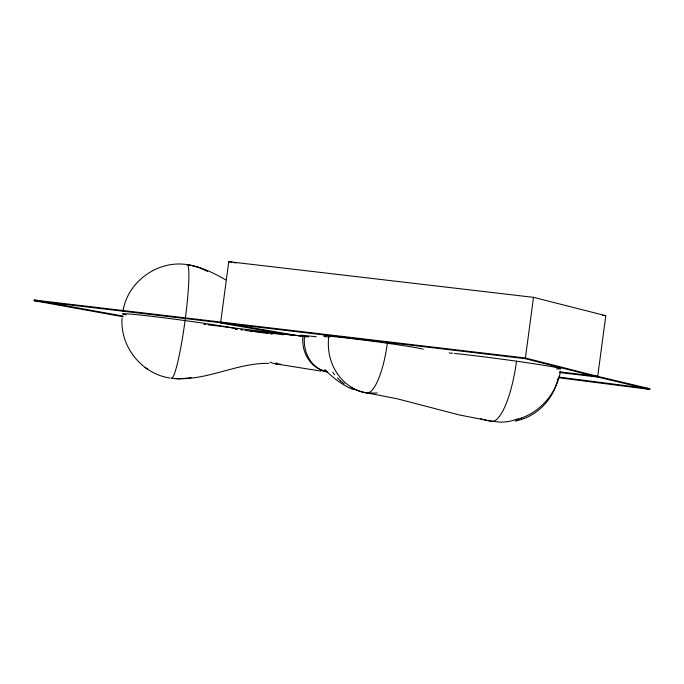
<?xml version="1.0" encoding="UTF-8"?>
<svg xmlns="http://www.w3.org/2000/svg" width="684" height="684" viewBox="0 0 684 684"><rect width="100%" height="100%" fill="white"/><g stroke="black" fill="none" stroke-linecap="round" stroke-linejoin="round"><path stroke-width="1.03" d="M122.103 318.163C119.82 346.591 141.981 374.088 170.179 378.047M123.017 316.76L34.2 300.729L34.294 300.045L525.406 358.006L597.705 376.354L649.8 388.726L649.706 389.41L558.546 377.73M649.706 389.41L597.611 377.038L605.793 315.7L533.503 297.343L228.772 261.681L220.581 323.028L293.179 335.545M559.469 372.515L597.611 377.038L525.312 358.69L533.503 297.343M123.419 308.792C129.028 281.056 157.474 260.826 185.492 264.392M122.94 311.246L123.436 308.706M560.367 371.745C556.691 392.573 541.42 410.819 521.533 418.044M557.178 381.663L557.947 378.483M524.192 418.48C539.189 412.649 551.27 399.918 556.28 384.63M556.263 384.707L556.896 382.604M515.394 421.13L521.396 419.489M515.821 419.856L518.771 418.993M521.336 419.514L524.26 418.454M518.703 419.018L521.61 418.009M178.173 378.791L188.117 378.124M191.169 377.568L188.04 378.141M268.889 363.324C235.732 362.776 205.149 382.065 171.778 378.278M178.285 378.791L173.642 378.5M275.891 363.888L321.129 371.121M525.312 358.69L34.2 300.729M602.613 315.324L605.793 315.7M559.563 371.831L597.705 376.354M203.729 324.344L205.85 324.601M207.97 324.849L302.26 336.126M304.38 336.383L308.621 336.887M558.64 377.046L649.8 388.726M235.356 329.055L237.476 329.346M240.64 329.773L242.752 330.064M244.872 330.355L252.268 331.355M254.38 331.646L268.111 333.518M270.223 333.809L272.343 334.091M188.946 264.862L198.976 267.521L207.517 271.445M367.137 392.932L397.276 398.798L459.297 414.94L492.061 421.335M228.772 261.681L231.927 262.228M234.031 262.588L236.134 262.955M220.676 322.344L222.779 322.711M225.934 323.25L300.635 336.126M34.294 300.045L123.103 316.076M186.946 264.588C200.908 266.623 213.724 272.993 225.865 279.884M486.589 420.378L483.494 419.591M486.538 420.361L489.342 420.934M480.536 418.668L483.331 419.54M354.055 389.76C342.769 385.69 333.399 377.936 324.814 369.787L327.542 372.173M145.008 367.376L147.667 369.249M342.325 382.382L344.351 383.921M337.443 377.927L340.478 380.843M340.427 380.791L342.376 382.424M334.698 374.841L332.689 372.216M126.172 314.914A57.37 1.599 7.6 0 1 172.761 318.949A57.37 1.599 7.6 0 1 235.749 329.158M251.122 331.381A29.053 0.812 7.6 0 1 283.45 334.784M454.509 353.457A61.218 1.71 7.6 0 1 531.707 363.409A61.218 1.71 7.6 0 1 556.639 368.838M449.14 352.944A61.218 1.71 7.6 0 1 452.611 353.269M328.918 337.477A50.565 1.411 7.6 0 1 327.875 337.272M326.123 336.904A50.565 1.411 7.6 0 1 362.007 339.871A50.565 1.411 7.6 0 1 423.276 349.191M306.441 336.836A32.456 0.906 7.6 0 1 316.239 336.784M186.399 264.888A57.37 5.532 -82.2 0 1 185.056 320.591A57.37 5.532 -82.2 0 1 171.291 378.124M280.406 364.085A29.053 24.718 -85 0 1 270.035 362.118M276.84 362.657A29.053 2.804 -82.2 0 1 275.43 363.486M517.301 419.001A55.173 47.401 -79.7 0 1 492.471 421.105M304.611 335.553A32.456 27.616 -85 0 0 327.636 371.831A32.456 25.274 -80.4 0 1 320.89 369.83M327.636 371.831A32.456 29.19 -85.7 0 1 303.038 335.416M387.341 343.257A50.565 13.449 -82 0 1 365.957 392.693M373.327 393.368A50.565 45.477 -85.7 0 1 328.816 336.203M377.141 392.881A50.565 45.11 -79.2 0 1 351.114 387.452M516.523 361.195A61.218 16.279 -82 0 1 489.214 420.233"/></g></svg>
